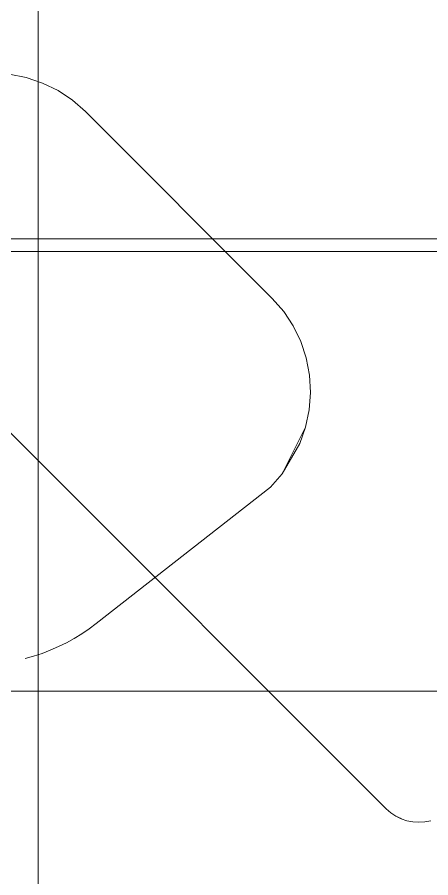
# Model space of a CAD drawing. Extents: x -566 to 72611, y -487 to 32334.
# Drawn here: x 67.44 to 79.21, y 24.84 to 49.3 of the extents above; entities that cross this region are included whole.
import ezdxf

# ---------------------------------------------------------------- set-up
doc = ezdxf.new("R2010")
doc.units = 0
doc.header["$LTSCALE"] = 0.5
doc.header["$MEASUREMENT"] = 0
doc.layers.add('ceilling', color=141, linetype='CONTINUOUS', lineweight=18)
doc.layers.add('floor', color=7, linetype='CONTINUOUS', lineweight=5, true_color=0xcfcfcf)
doc.layers.add('layout', color=7, linetype='CONTINUOUS', lineweight=5, true_color=0xcfcfcf)

msp = doc.modelspace()

# ---------------------------------------------------------------- hatches: boundary and pattern name
at = {"layer": 'floor'}
h = msp.add_hatch(dxfattribs=at)
h.set_pattern_fill('ANSI37', color=256, scale=100, angle=45)
h.set_pattern_definition([(90, (243.028, 267.632), (-12.5, 9e-16), []), (180, (243.028, 267.632), (-9e-16, -12.5), [])])
h.paths.add_polyline_path([(253.46925, 349.5), (154.11744, 349.5), (154.11744, 348.5), (101.14781, 348.5), (101.14781, 349.5), (0, 349.5), (0, 344.5), (36, 344.5, -0.33835703), (0, 308.66941), (0, 308.5), (0, 173.75), (253.46925, 173.75)])
h.paths.add_polyline_path([(36, 344.5), (0, 344.5), (0, 308.66941, 0.33835703)], flags=17)
h.paths.add_polyline_path([(253.46925, 173.75), (0, 173.75), (0, 173.74997), (0, 169.75), (253.46925, 169.75)])
h.paths.add_polyline_path([(253.46925, 169.75), (0, 169.75), (0, 149.21137), (36, 149.21137, -0.33835703), (0, 113.38078), (0, 113.21137), (0, 29.94998), (0, -5), (253.46925, -5)])
h.paths.add_polyline_path([(36, 149.21137), (0, 149.21137), (0, 113.38078, 0.33835703)], flags=17)
h.paths.add_polyline_path([(575.25, 169.75), (510, 169.75), (474.75, 169.75), (327.5, 169.75), (285.46925, 169.75), (285.46925, 165.75), (253.46925, 165.75), (253.46925, -5), (263.99725, -5), (263.99725, 95.99051), (287, 95.99051), (287, 97.5), (292, 97.5), (292, -5), (341.25, -5), (341.25, 13.02988), (341.25012, 15.02988), (346.24839, 15.02988, 0.36108524), (374.08728, 41.24999), (346.25012, 41.24999), (346.25012, 42.99999), (341.25, 42.99999), (341.25, 44.99999), (341.25, 97.5), (357.75, 97.5), (405.75, 97.5), (575.25, 97.5)])

# ---------------------------------------------------------------- linework, layer by layer
at = {"layer": 'ceilling'}
msp.add_line((0, 43), (341.25006, 43), dxfattribs=at)
at = {"layer": 'layout'}
for points in [[(67.4591, 37.27638, -0.01238), (56.1999, 48.53817), (56.19856, 48.53691, -0.01238)], [(67.20822, 47.67293, -9.66339), (67.69397, 47.58096, -10.79021), (67.20822, 47.67293, -10.79021)], [(67.69397, 47.58096, -10.79021), (67.20822, 47.67293, -9.66339), (67.69397, 47.58096, -9.66339)], [(67.69397, 47.58096, -9.66339), (68.16232, 47.4261, -10.79021), (67.69397, 47.58096, -10.79021)], [(68.16232, 47.4261, -10.79021), (67.69397, 47.58096, -9.66339), (68.16232, 47.4261, -9.66339)], [(68.16232, 47.4261, -9.66339), (68.60521, 47.21109, -10.79021), (68.16232, 47.4261, -10.79021)], [(68.60521, 47.21109, -10.79021), (68.16232, 47.4261, -9.66339), (68.60521, 47.21109, -9.66339)], [(68.60521, 47.21109, -9.66339), (69.015, 46.93941, -10.79021), (68.60521, 47.21109, -10.79021)], [(69.015, 46.93941, -10.79021), (68.60521, 47.21109, -9.66339), (69.015, 46.93941, -9.66339)], [(69.015, 46.93941, -9.66339), (69.38491, 46.61593, -10.79021), (69.015, 46.93941, -10.79021)], [(69.38491, 46.61593, -10.79021), (69.015, 46.93941, -9.66339), (69.38491, 46.61593, -9.66339)], [(69.38491, 46.61593, -9.66339), (74.69678, 41.30407, -10.79021), (69.38491, 46.61593, -10.79021)], [(74.69678, 41.30407, -10.79021), (69.38491, 46.61593, -9.66339), (74.69678, 41.30407, -9.66339)], [(74.69678, 41.30407, -9.66339), (75.02023, 40.93418, -10.79021), (74.69678, 41.30407, -10.79021)], [(75.02023, 40.93418, -10.79021), (74.69678, 41.30407, -9.66339), (75.02023, 40.93418, -9.66339)], [(75.02023, 40.93418, -9.66339), (75.29191, 40.52439, -10.79021), (75.02023, 40.93418, -10.79021)], [(75.29191, 40.52439, -10.79021), (75.02023, 40.93418, -9.66339), (75.29191, 40.52439, -9.66339)], [(75.29191, 40.52439, -9.66339), (75.50695, 40.08148, -10.79021), (75.29191, 40.52439, -10.79021)], [(75.50695, 40.08148, -10.79021), (75.29191, 40.52439, -9.66339), (75.50695, 40.08148, -9.66339)], [(75.50695, 40.08148, -9.66339), (75.66178, 39.61314, -10.79021), (75.50695, 40.08148, -10.79021)], [(75.66178, 39.61314, -10.79021), (75.50695, 40.08148, -9.66339), (75.66178, 39.61314, -9.66339)], [(75.66178, 39.61314, -9.66339), (75.75377, 39.12737, -10.79021), (75.66178, 39.61314, -10.79021)], [(75.75377, 39.12737, -10.79021), (75.66178, 39.61314, -9.66339), (75.75377, 39.12737, -9.66339)], [(75.75377, 39.12737, -9.66339), (75.78131, 38.63252, -10.79021), (75.75377, 39.12737, -10.79021)], [(75.78131, 38.63252, -10.79021), (75.75377, 39.12737, -9.66339), (75.78131, 38.63252, -9.66339)], [(75.744, 38.13708, -9.66339), (75.78131, 38.63252, -10.79021), (75.78131, 38.63252, -9.66339)], [(75.78131, 38.63252, -10.79021), (75.744, 38.13708, -9.66339), (75.744, 38.13708, -10.79021)], [(75.64232, 37.64939, -9.66339), (75.744, 38.13708, -10.79021), (75.744, 38.13708, -9.66339)], [(75.744, 38.13708, -10.79021), (75.64232, 37.64939, -9.66339), (75.64232, 37.64939, -10.79021)], [(75.64232, 37.64939, -10.79021), (75.47816, 37.17791, -9.66339), (74.97451, 36.31535, -10.79021)], [(75.47816, 37.17791, -9.66339), (75.64232, 37.64939, -10.79021), (75.64232, 37.64939, -9.66339)], [(77.93664, 26.80143), (67.4591, 37.27638, -0.01238), (77.93539, 26.80009, -0.01238)], [(74.64368, 35.93907, -9.66339), (74.97451, 36.31535, -10.79021), (74.97451, 36.31535, -9.66339)], [(74.97451, 36.31535, -10.79021), (74.64368, 35.93907, -9.66339), (74.64368, 35.93907, -10.79021)], [(69.6873, 32.0649, -9.66339), (74.64368, 35.93907, -10.79021), (74.64368, 35.93907, -9.66339)], [(74.64368, 35.93907, -10.79021), (69.6873, 32.0649, -9.66339), (69.6873, 32.0649, -10.79021)], [(69.48444, 31.91369, -9.66339), (69.6873, 32.0649, -10.79021), (69.6873, 32.0649, -9.66339)], [(69.6873, 32.0649, -10.79021), (69.48444, 31.91369, -9.66339), (69.48444, 31.91369, -10.79021)], [(69.27495, 31.77204, -9.66339), (69.48444, 31.91369, -10.79021), (69.48444, 31.91369, -9.66339)], [(69.48444, 31.91369, -10.79021), (69.27495, 31.77204, -9.66339), (69.27495, 31.77204, -10.79021)], [(68.8378, 31.51849, -9.66339), (69.05926, 31.64022, -10.79021), (69.05926, 31.64022, -9.66339)], [(69.05926, 31.64022, -10.79021), (68.8378, 31.51849, -9.66339), (68.8378, 31.51849, -10.79021)], [(69.05926, 31.64022, -9.66339), (69.27495, 31.77204, -10.79021), (69.27495, 31.77204, -9.66339)], [(69.27495, 31.77204, -10.79021), (69.05926, 31.64022, -9.66339), (69.05926, 31.64022, -10.79021)], [(68.61111, 31.40716, -10.79021), (68.37965, 31.30647, -9.66339), (68.37965, 31.30647, -10.79021)], [(68.61111, 31.40716, -9.66339), (68.61111, 31.40716, -10.79021), (68.37965, 31.30647, -9.66339)], [(68.61111, 31.40716, -9.66339), (68.8378, 31.51849, -10.79021), (68.8378, 31.51849, -9.66339)], [(68.8378, 31.51849, -10.79021), (68.61111, 31.40716, -9.66339), (68.61111, 31.40716, -10.79021)], [(67.66201, 31.07031, -9.66339), (67.90465, 31.1379, -10.79021), (67.90465, 31.1379, -9.66339)], [(67.90465, 31.1379, -10.79021), (67.66201, 31.07031, -9.66339), (67.66201, 31.07031, -10.79021)], [(67.90465, 31.1379, -9.66339), (68.14402, 31.21668, -10.79021), (68.14402, 31.21668, -9.66339)], [(68.14402, 31.21668, -10.79021), (67.90465, 31.1379, -9.66339), (67.90465, 31.1379, -10.79021)], [(68.14402, 31.21668, -9.66339), (68.37965, 31.30647, -10.79021), (68.37965, 31.30647, -9.66339)], [(68.37965, 31.30647, -10.79021), (68.14402, 31.21668, -9.66339), (68.14402, 31.21668, -10.79021)], [(77.93539, 26.80009, -0.01238), (78.06583, 26.68812), (77.93664, 26.80143)], [(78.06583, 26.68812), (77.93539, 26.80009, -0.01238), (78.06471, 26.68665, -0.01238)], [(78.06471, 26.68665, -0.01238), (78.20864, 26.59261), (78.06583, 26.68812)], [(78.20864, 26.59261), (78.06471, 26.68665, -0.01238), (78.20776, 26.59108, -0.01238)], [(78.20776, 26.59108, -0.01238), (78.36278, 26.51667), (78.20864, 26.59261)], [(78.36278, 26.51667), (78.20776, 26.59108, -0.01238), (78.36205, 26.51499, -0.01238)], [(78.3636, 26.51861, 0.00592), (78.20864, 26.59261), (78.36278, 26.51667)], [(78.36205, 26.51499, -0.01238), (78.52543, 26.46141), (78.36278, 26.51667)], [(78.52543, 26.46141), (78.36205, 26.51499, -0.01238), (78.52502, 26.45974, -0.01238)], [(78.52502, 26.45974, -0.01238), (78.69394, 26.42789), (78.52543, 26.46141)], [(78.69377, 26.42617, -0.01238), (78.52502, 26.45974, -0.01238), (78.69394, 26.42789)], [(78.86538, 26.41665), (78.69377, 26.42617, -0.01238), (78.86541, 26.4149, -0.01238)], [(78.86541, 26.4149, -0.01238), (79.03679, 26.42789), (78.86538, 26.41665)], [(79.03679, 26.42789), (78.86541, 26.4149, -0.01238), (79.03703, 26.4261, -0.01238)], [(79.03679, 26.42789), (79.20536, 26.46147), (79.03703, 26.4261, -0.01238)], [(79.20577, 26.45968, -0.01238), (79.03703, 26.4261, -0.01238), (79.20536, 26.46147)]]:
    msp.add_3dface(points, dxfattribs=at)

doc.saveas('drawing.dxf')
